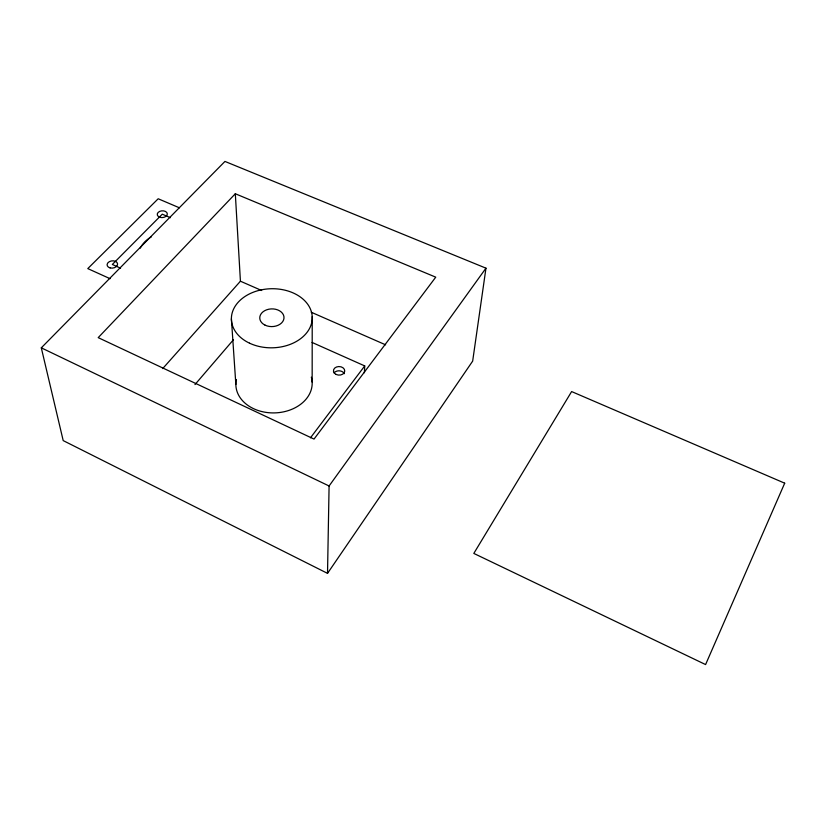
<?xml version="1.0" encoding="UTF-8"?>
<svg xmlns="http://www.w3.org/2000/svg" width="826" height="826" viewBox="0 0 826 826"><rect width="100%" height="100%" fill="white"/><g stroke="black" fill="none" stroke-linecap="round" stroke-linejoin="round"><path stroke-width="1.24" d="M312.156 382.087L312.218 316.595M327.519 573.368L329.089 485.987L485.967 268.171L224.951 161.431L41.3 347.839L63.199 440.599L327.519 573.368L472.668 361.107L485.967 268.171M364.4 372.743L364.72 365.918L312.063 342.439M310.462 437.821L364.72 365.918M194.967 384.575L233.459 339.744M162.701 368.582L240.428 281.201L235.317 193.749L435.746 277.164L314.035 439.081L98.201 337.638L235.317 193.749M179.356 207.78L158.189 198.767L87.783 268.595L110.106 278.703M170.445 217.703L162.278 214.192L112.336 264.465L120.575 268.171M240.428 281.201L261.677 290.515M311.257 312.238L385.618 344.824M41.3 347.839L329.089 485.987M231.394 318.795L235.854 384.451M140.255 248.141A34.558 23.923 -4.6 0 1 151.457 236.752M311.33 377.162A38.172 29.106 -1.9 0 1 274.934 412.897A38.172 29.106 -1.9 0 1 236.37 379.557M334.127 372.887A5.627 4.285 1.5 0 1 339.496 370.833A5.627 4.285 1.5 0 1 344.287 373.693M784.7 483.179L705.59 664.569L473.814 553.42L571.623 391.565L784.7 483.179M159.903 217.3A5.049 3.397 -4.4 0 0 167.306 213.872A5.049 3.397 -4.4 0 0 159.604 211.435A5.049 3.397 -4.4 0 0 159.903 217.3M110.095 267.913A5.266 3.634 -6.8 0 0 117.571 263.855A5.266 3.634 -6.8 0 0 109.342 261.666A5.266 3.634 -6.8 0 0 110.095 267.913M249.524 343.172A40.433 29.54 -1.4 0 0 312.176 319.6A40.433 29.54 -1.4 0 0 253.758 292.043A40.433 29.54 -1.4 0 0 249.524 343.172M265.063 325.145A12.132 8.859 -1.4 0 0 283.979 318.268A12.132 8.859 -1.4 0 0 266.622 309.822A12.132 8.859 -1.4 0 0 265.063 325.145M336.058 374.415A5.648 4.285 1.5 0 0 344.741 371.08A5.648 4.285 1.5 0 0 336.492 367.002A5.648 4.285 1.5 0 0 336.058 374.415"/></g></svg>
